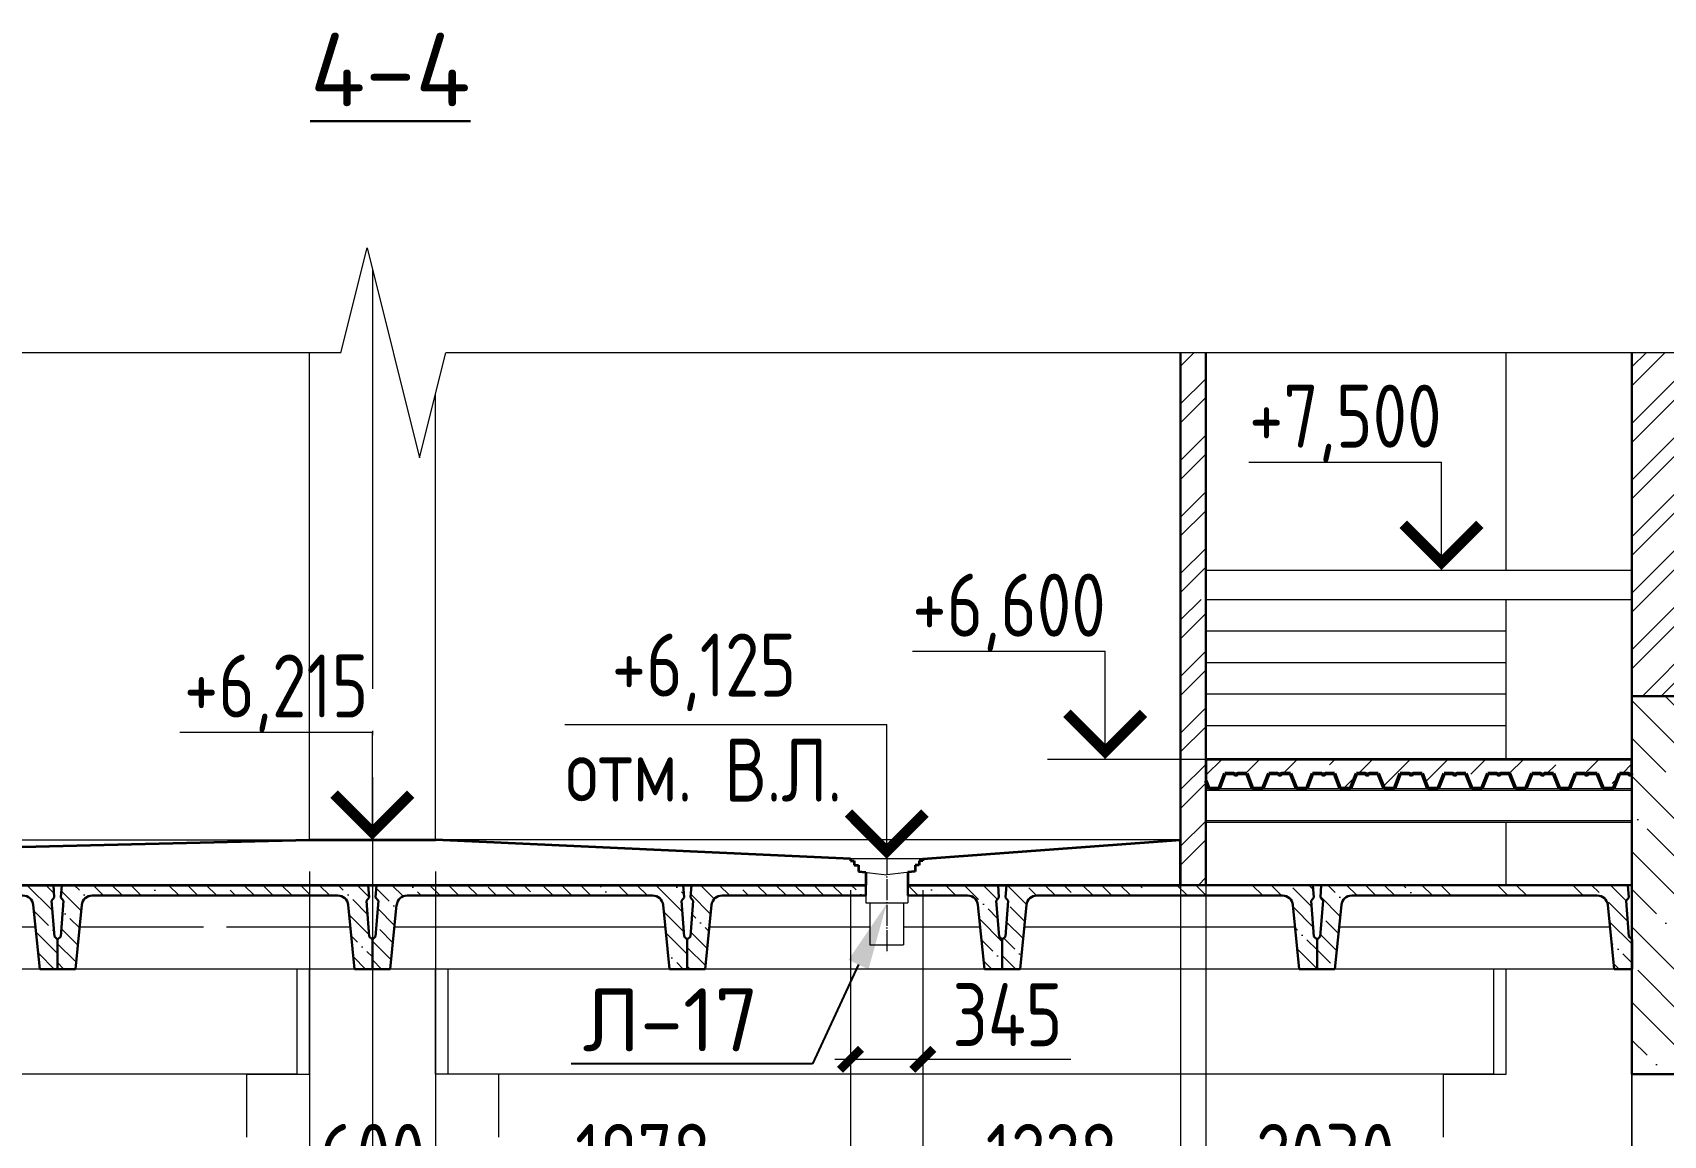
# Model space of a CAD drawing. Extents: x -965262 to 1142518, y -357520 to 71675.
# Drawn here: x 598405 to 606174, y -230302 to -225051 of the extents above; entities that cross this region are included whole.
import ezdxf
from ezdxf import colors
from ezdxf.entities.mleader import LeaderData, LeaderLine
from ezdxf.math import Vec2, Vec3

# ---------------------------------------------------------------- set-up
doc = ezdxf.new("R2010")
doc.units = 0
doc.header["$LTSCALE"] = 10
doc.linetypes.add('DOTE', pattern=[2.42, 2, -0.2, 0.02, -0.2])
doc.layers.get('0').update_dxf_attribs({"linetype": 'CONTINUOUS', "lineweight": 30})
doc.layers.get('Defpoints').update_dxf_attribs({"linetype": 'CONTINUOUS'})
doc.layers.add('DOTE', color=7, linetype='DOTE', lineweight=9)
doc.layers.add('полы', color=3, linetype='CONTINUOUS', lineweight=35)
doc.styles.add('GOST 2.304', font='isocpeur.ttf', dxfattribs={"width": 0.75, "height": 250})
doc.styles.get("Standard").update_dxf_attribs({"font": 'isocpeur.ttf', "height": 300})
doc.styles.add('ГОСТ 2м', font='isocpeur.ttf', dxfattribs={"width": 0.8, "height": 250})
doc.dimstyles.new('ГОСТ 2м', dxfattribs={"dimtxt": 250, "dimasz": 100, "dimexe": 75, "dimexo": 150, "dimgap": 62.5, "dimtad": 1, "dimdec": 0, "dimtxsty": 'ГОСТ 2м', "dimblk": 'ARCHTICK', "dimcen": 150, "dimdle": 75, "dimclrd": 256, "dimclre": 256, "dimclrt": 256, "dimadec": 0, "dimazin": 0, "dimtfac": 1, "dimtdec": 0, "dimtmove": 0, "dimatfit": 3, "dimldrblk": 'OBLIQUE', "dimfxl": 1, "dimlwd": 15, "dimlwe": 15, "dimarcsym": 0})

# ---------------------------------------------------------------- blocks, each defined once
blk = doc.blocks.new('y')
at = {"lineweight": 15}
h = blk.add_hatch(dxfattribs=at)
h.set_pattern_fill('ANSI35', color=256, scale=20, angle=90, style=0)
h.set_pattern_definition([(135, (-71939.62, 175751.51), (-89.80256, -89.80256), []), (135, (-71939.62, 175841.31), (-89.80256, -89.80256), [158.75, -31.75, 0, -31.75])])
edge = h.paths.add_edge_path()
edge.add_ellipse((16945.9, 173767.8), major_axis=(35.4, 35.4), ratio=1, start_angle=45, end_angle=129.28941)
edge.add_line((16896.2, 173772.8), (16865.7, 173467.8))
edge.add_line((16865.7, 173467.8), (16780.7, 173467.8))
edge.add_line((16780.7, 173467.8), (16780.7, 173607.8))
edge.add_line((16780.7, 173607.8), (16795.8, 173622.8))
edge.add_line((16795.8, 173622.8), (16808.9, 173792.8))
edge.add_line((16808.9, 173792.8), (16796.1, 173807.8))
edge.add_line((16796.1, 173807.8), (16800.7, 173867.8))
edge.add_line((16800.7, 173867.8), (18260.7, 173867.8))
edge.add_line((18260.7, 173867.8), (18265.3, 173807.8))
edge.add_line((18265.3, 173807.8), (18252.4, 173792.8))
edge.add_line((18252.4, 173792.8), (18265.5, 173622.8))
edge.add_line((18265.5, 173622.8), (18280.7, 173607.8))
edge.add_line((18280.7, 173607.8), (18280.7, 173467.8))
edge.add_line((18280.7, 173467.8), (18195.7, 173467.8))
edge.add_line((18195.7, 173467.8), (18165.2, 173772.8))
edge.add_ellipse((18115.4, 173767.8), major_axis=(-35.4, 35.4), ratio=1, start_angle=230.71059, end_angle=315)
edge.add_line((18115.4, 173817.8), (16945.9, 173817.8))
h.paths.add_polyline_path([(17610.7, 173817.8), (17450.7, 173817.8), (17450.7, 173867.8), (17610.7, 173867.8)], flags=17)
h.paths.add_polyline_path([(17960.7, 173817.8), (17800.7, 173817.8), (17800.7, 173867.8), (17960.7, 173867.8)], flags=17)
for p, q in [((16800.7, 173867.8), (16796.1, 173807.8)), ((18260.7, 173867.8), (16800.7, 173867.8)), ((18260.7, 173867.8), (18265.3, 173807.8)), ((16808.9, 173792.8), (16795.8, 173622.8)), ((16808.9, 173792.8), (16796.1, 173807.8)), ((18115.4, 173817.8), (16945.9, 173817.8)), ((18252.4, 173792.8), (18265.3, 173807.8)), ((18252.4, 173792.8), (18265.5, 173622.8)), ((16896.2, 173772.8), (16865.7, 173467.8)), ((18165.2, 173772.8), (18195.7, 173467.8)), ((16780.7, 173607.8), (16795.8, 173622.8)), ((18280.7, 173607.8), (18265.5, 173622.8)), ((16780.7, 173607.8), (16780.7, 173467.8)), ((18280.7, 173607.8), (18280.7, 173467.8)), ((18280.7, 173607.8), (18280.7, 173467.8)), ((16780.7, 173467.8), (16865.7, 173467.8)), ((18280.7, 173467.8), (18195.7, 173467.8))]:
    blk.add_line(p, q)
for p, q in [((18175.7, 173667.8), (16885.7, 173667.8)), ((18195.7, 173467.8), (16865.7, 173467.8))]:
    blk.add_line(p, q, dxfattribs=at)
for centre, start, end in [((16945.9, 173767.8), 90, 174.28941), ((18115.4, 173767.8), 5.71059, 90)]:
    blk.add_arc(centre, 50, start, end)
blk = doc.blocks.new('_ArchTick')
at = {"color": 0, "linetype": 'ByBlock', "lineweight": 0, "const_width": 0.4}
blk.add_lwpolyline([(-0.5, -0.5), (0.5, 0.5)], dxfattribs=at)
blk = doc.blocks.new('*D2176')
at = {"lineweight": 15, "ltscale": 50, "transparency": 16777216}
for p, q in [((602301.5, -229134.7), (602301.5, -230014.6)), ((602646.5, -229134.7), (602646.5, -230014.6)), ((602226.5, -229939.6), (602646.5, -229939.6)), ((602646.5, -229939.6), (603351.5, -229939.6))]:
    blk.add_line(p, q, dxfattribs=at)
at = {"layer": 'Defpoints', "color": 0, "lineweight": 15, "ltscale": 50, "transparency": 16777216}
for p in [(602301.5, -228984.7, 1772.4), (602646.5, -228984.7, 1772.4), (602646.5, -229939.6)]:
    blk.add_point(p, dxfattribs=at)
at = {"lineweight": 15, "ltscale": 50, "transparency": 16777216, "xscale": 100, "yscale": 100, "zscale": 100, "rotation": 180}
blk.add_blockref('_ArchTick', (602301.5, -229939.6), dxfattribs=at)
at = {"lineweight": 15, "ltscale": 50, "transparency": 16777216, "xscale": 100, "yscale": 100, "zscale": 100}
blk.add_blockref('_ArchTick', (602646.5, -229939.6), dxfattribs=at)
at = {"lineweight": 15, "ltscale": 50, "transparency": 16777216, "insert": (603049, -229727.1), "char_height": 250, "attachment_point": 5, "style": 'ГОСТ 2м'}
blk.add_mtext('{\\H1.2x;345}', dxfattribs=at)
blk = doc.blocks.new('_Oblique')
at = {"color": 0, "linetype": 'ByBlock', "lineweight": -2}
blk.add_line((-0.5, -0.5), (0.5, 0.5), dxfattribs=at)
blk = doc.blocks.new('*D2177')
at = {"lineweight": 15, "transparency": 16777216}
for p, q in [((599724, -229044.7), (599724, -230680.6)), ((596046.5, -229134.7), (596046.5, -230680.6)), ((595971.5, -230605.6), (599799, -230605.6))]:
    blk.add_line(p, q, dxfattribs=at)
at = {"layer": 'Defpoints', "color": 0, "lineweight": 15, "transparency": 16777216}
for p in [(599724, -228894.7), (596046.5, -228984.7), (599724, -230605.6)]:
    blk.add_point(p, dxfattribs=at)
at = {"lineweight": 15, "transparency": 16777216, "xscale": 100, "yscale": 100, "zscale": 100, "rotation": 180}
blk.add_blockref('_ArchTick', (596046.5, -230605.6), dxfattribs=at)
at = {"lineweight": 15, "transparency": 16777216, "xscale": 100, "yscale": 100, "zscale": 100}
blk.add_blockref('_ArchTick', (599724, -230605.6), dxfattribs=at)
at = {"lineweight": 15, "transparency": 16777216, "insert": (597885.3, -230393.1), "char_height": 250, "attachment_point": 5, "style": 'ГОСТ 2м'}
blk.add_mtext('{\\H1.2x;3678}', dxfattribs=at)
blk = doc.blocks.new('*D2178')
at = {"lineweight": 15, "transparency": 16777216}
for p, q in [((599724, -229044.7), (599724, -230684.7)), ((600324, -229044.7), (600324, -230684.7)), ((599649, -230609.7), (600399, -230609.7))]:
    blk.add_line(p, q, dxfattribs=at)
at = {"layer": 'Defpoints', "color": 0, "lineweight": 15, "transparency": 16777216}
for p in [(599724, -228894.7), (600324, -228894.7), (600324, -230609.7)]:
    blk.add_point(p, dxfattribs=at)
at = {"lineweight": 15, "transparency": 16777216, "xscale": 100, "yscale": 100, "zscale": 100, "rotation": 180}
blk.add_blockref('_ArchTick', (599724, -230609.7), dxfattribs=at)
at = {"lineweight": 15, "transparency": 16777216, "xscale": 100, "yscale": 100, "zscale": 100}
blk.add_blockref('_ArchTick', (600324, -230609.7), dxfattribs=at)
at = {"lineweight": 15, "transparency": 16777216, "insert": (600024, -230397.2), "char_height": 250, "attachment_point": 5, "style": 'ГОСТ 2м'}
blk.add_mtext('{\\H1.2x;600}', dxfattribs=at)
blk = doc.blocks.new('*D2179')
at = {"lineweight": 15, "transparency": 16777216}
for p, q in [((600324, -229044.7), (600324, -230684.7)), ((602301.5, -229134.7), (602301.5, -230684.7)), ((600249, -230609.7), (602376.5, -230609.7))]:
    blk.add_line(p, q, dxfattribs=at)
at = {"layer": 'Defpoints', "color": 0, "lineweight": 15, "transparency": 16777216}
for p in [(600324, -228894.7), (602301.5, -228984.7), (602301.5, -230609.7)]:
    blk.add_point(p, dxfattribs=at)
at = {"lineweight": 15, "transparency": 16777216, "xscale": 100, "yscale": 100, "zscale": 100, "rotation": 180}
blk.add_blockref('_ArchTick', (600324, -230609.7), dxfattribs=at)
at = {"lineweight": 15, "transparency": 16777216, "xscale": 100, "yscale": 100, "zscale": 100}
blk.add_blockref('_ArchTick', (602301.5, -230609.7), dxfattribs=at)
at = {"lineweight": 15, "transparency": 16777216, "insert": (601312.8, -230397.2), "char_height": 250, "attachment_point": 5, "style": 'ГОСТ 2м'}
blk.add_mtext('{\\H1.2x;1978}', dxfattribs=at)
blk = doc.blocks.new('*D2180')
at = {"lineweight": 15, "transparency": 16777216}
for p, q in [((603874, -229044.7), (603874, -230684.7)), ((602646.5, -229134.7), (602646.5, -230684.7)), ((602571.5, -230609.7), (603949, -230609.7))]:
    blk.add_line(p, q, dxfattribs=at)
at = {"layer": 'Defpoints', "color": 0, "lineweight": 15, "transparency": 16777216}
for p in [(603874, -228894.7), (602646.5, -228984.7), (603874, -230609.7)]:
    blk.add_point(p, dxfattribs=at)
at = {"lineweight": 15, "transparency": 16777216, "xscale": 100, "yscale": 100, "zscale": 100, "rotation": 180}
blk.add_blockref('_ArchTick', (602646.5, -230609.7), dxfattribs=at)
at = {"lineweight": 15, "transparency": 16777216, "xscale": 100, "yscale": 100, "zscale": 100}
blk.add_blockref('_ArchTick', (603874, -230609.7), dxfattribs=at)
at = {"lineweight": 15, "transparency": 16777216, "insert": (603260.3, -230397.2), "char_height": 250, "attachment_point": 5, "style": 'ГОСТ 2м'}
blk.add_mtext('{\\H1.2x;1228}', dxfattribs=at)
blk = doc.blocks.new('*D2181')
at = {"lineweight": 15, "transparency": 16777216}
for p, q in [((603994, -228764.1), (603994, -230684.7)), ((606024, -228764.1), (606024, -230684.7)), ((603919, -230609.7), (606099, -230609.7))]:
    blk.add_line(p, q, dxfattribs=at)
at = {"layer": 'Defpoints', "color": 0, "lineweight": 15, "transparency": 16777216}
for p in [(603994, -228614.1), (606024, -228614.1), (606024, -230609.7)]:
    blk.add_point(p, dxfattribs=at)
at = {"lineweight": 15, "transparency": 16777216, "xscale": 100, "yscale": 100, "zscale": 100, "rotation": 180}
blk.add_blockref('_ArchTick', (603994, -230609.7), dxfattribs=at)
at = {"lineweight": 15, "transparency": 16777216, "xscale": 100, "yscale": 100, "zscale": 100}
blk.add_blockref('_ArchTick', (606024, -230609.7), dxfattribs=at)
at = {"lineweight": 15, "transparency": 16777216, "insert": (604564.2, -230397.2), "char_height": 250, "attachment_point": 5, "style": 'ГОСТ 2м'}
blk.add_mtext('{\\H1.2x;2030}', dxfattribs=at)

msp = doc.modelspace()

# ---------------------------------------------------------------- hatches: boundary and pattern name
at = {"lineweight": 15}
h = msp.add_hatch(dxfattribs=at)
h.set_pattern_fill('ANSI32', color=256, scale=20)
h.set_pattern_definition([(45, (603941.85, -226750.87), (-134.704, 134.704), []), (45, (604031.65, -226750.87), (-134.704, 134.704), [])])
h.paths.add_polyline_path([(603994, -226575.7), (603874, -226575.7), (603874, -226875.7), (603994, -226875.7)])
h.paths.add_polyline_path([(603994, -226875.7), (603874, -226875.7)])
h.paths.add_polyline_path([(603994, -226875.7), (603874, -226875.7), (603874, -227749.7), (603994, -227749.7)])
h = msp.add_hatch(dxfattribs=at)
h.set_pattern_fill('ANSI32', color=256, scale=20)
h.set_pattern_definition([(45, (606226.82, -226709.46), (-134.704, 134.704), []), (45, (606316.62, -226709.46), (-134.704, 134.704), [])])
h.paths.add_polyline_path([(606324, -226575.7), (606024, -226575.7), (606024, -226875.7), (606324, -226875.7)])
h.paths.add_polyline_path([(606324, -226875.7), (606024, -226875.7), (606024, -228209.7), (606324, -228209.7)])
h = msp.add_hatch(dxfattribs=at)
h.set_pattern_fill('ANSI32', color=256, scale=20)
h.set_pattern_definition([(45, (604063.63, -227927.15), (-134.704, 134.704), []), (45, (604153.44, -227927.15), (-134.704, 134.704), [])])
h.paths.add_polyline_path([(603994, -227749.7), (603994, -229109.7)])
h.paths.add_polyline_path([(603994, -227749.7), (603994, -227749.7), (603874, -227749.7), (603874, -227919.7), (603994, -227919.7)])
h.paths.add_polyline_path([(603994, -227919.7), (603874, -227919.7), (603874, -229109.7), (603994, -229109.7)])
h = msp.add_hatch(dxfattribs=at)
h.set_pattern_fill('ANSI35', color=256, scale=40, angle=90)
h.set_pattern_definition([(135, (493303.75, -227225.95), (-179.6051, -179.6051), []), (135, (493303.75, -227046.35), (-179.6051, -179.6051), [317.5, -63.5, 0, -63.5])])
h.paths.add_polyline_path([(606324, -228209.7), (606024, -228209.7), (606024, -230009.7), (606324, -230009.7)])
h = msp.add_hatch(dxfattribs=at)
h.set_pattern_fill('ANSI35', color=256, scale=20, angle=90, style=0)
h.set_pattern_definition([(135, (490303.75, -227225.95), (-89.80256, -89.80256), []), (135, (490303.75, -227136.15), (-89.80256, -89.80256), [158.75, -31.75, 0, -31.75])])
edge = h.paths.add_edge_path()
edge.add_ellipse((598689.3, -229209.7), major_axis=(35.4, 35.4), ratio=1, start_angle=45, end_angle=129.28941)
edge.add_line((598639.5, -229204.7), (598609, -229509.7))
edge.add_line((598609, -229509.7), (598524, -229509.7))
edge.add_line((598524, -229509.7), (598524, -229369.7))
edge.add_line((598524, -229369.7), (598539.2, -229354.7))
edge.add_line((598539.2, -229354.7), (598552.3, -229184.7))
edge.add_line((598552.3, -229184.7), (598539.4, -229169.7))
edge.add_line((598539.4, -229169.7), (598544, -229109.7))
edge.add_line((598544, -229109.7), (600004, -229109.7))
edge.add_line((600004, -229109.7), (600008.7, -229169.7))
edge.add_line((600008.7, -229169.7), (599995.8, -229184.7))
edge.add_line((599995.8, -229184.7), (600008.9, -229354.7))
edge.add_line((600008.9, -229354.7), (600024, -229369.7))
edge.add_line((600024, -229369.7), (600024, -229509.7))
edge.add_line((600024, -229509.7), (599939, -229509.7))
edge.add_line((599939, -229509.7), (599908.5, -229204.7))
edge.add_ellipse((599858.8, -229209.7), major_axis=(-35.4, 35.4), ratio=1, start_angle=230.71059, end_angle=315)
edge.add_line((599858.8, -229159.7), (598689.3, -229159.7))
h.paths.add_polyline_path([(599194, -229159.7), (599194, -229109.7)], flags=17)
at = {"lineweight": 0}
h = msp.add_hatch(dxfattribs=at)
h.set_pattern_fill('ANSI35', color=256, scale=20, angle=90, style=0)
h.set_pattern_definition([(135, (583243.37, -402977.46), (-89.80256, -89.80256), []), (135, (583243.37, -402887.66), (-89.80256, -89.80256), [158.75, -31.75, 0, -31.75])])
edge = h.paths.add_edge_path()
edge.add_ellipse((600189.3, -229209.7), major_axis=(35.4, 35.4), ratio=1, start_angle=45, end_angle=129.28941)
edge.add_line((600139.5, -229204.7), (600109, -229509.7))
edge.add_line((600109, -229509.7), (600024, -229509.7))
edge.add_line((600024, -229509.7), (600024, -229369.7))
edge.add_line((600024, -229369.7), (600039.2, -229354.7))
edge.add_line((600039.2, -229354.7), (600052.3, -229184.7))
edge.add_line((600052.3, -229184.7), (600039.4, -229169.7))
edge.add_line((600039.4, -229169.7), (600044, -229109.7))
edge.add_line((600044, -229109.7), (601504, -229109.7))
edge.add_line((601504, -229109.7), (601508.7, -229169.7))
edge.add_line((601508.7, -229169.7), (601495.8, -229184.7))
edge.add_line((601495.8, -229184.7), (601508.9, -229354.7))
edge.add_line((601508.9, -229354.7), (601524, -229369.7))
edge.add_line((601524, -229369.7), (601524, -229509.7))
edge.add_line((601524, -229509.7), (601439, -229509.7))
edge.add_line((601439, -229509.7), (601408.5, -229204.7))
edge.add_ellipse((601358.8, -229209.7), major_axis=(-35.4, 35.4), ratio=1, start_angle=230.71059, end_angle=315)
edge.add_line((601358.8, -229159.7), (600189.3, -229159.7))
at = {"lineweight": 15}
h = msp.add_hatch(dxfattribs=at)
h.set_pattern_fill('ANSI35', color=256, scale=20, angle=90, style=0)
h.set_pattern_definition([(135, (602417.75, -229133.21), (-89.803, -89.803), []), (135, (602417.75, -229043.41), (-89.803, -89.803), [158.75, -31.75, 0, -31.75])])
h.paths.add_polyline_path([(602474, -229109.7), (602374, -229109.7), (602374, -229159.7), (602474, -229159.7)], flags=16)
h.paths.add_polyline_path([(602574, -229109.7), (602474, -229109.7), (602474, -229159.7), (602574, -229159.7)], flags=16)
edge = h.paths.add_edge_path()
edge.add_ellipse((601689.3, -229209.7), major_axis=(35.4, 35.4), ratio=1, start_angle=45, end_angle=129.28941)
edge.add_line((601639.5, -229204.7), (601609, -229509.7))
edge.add_line((601609, -229509.7), (601524, -229509.7))
edge.add_line((601524, -229509.7), (601524, -229369.7))
edge.add_line((601524, -229369.7), (601539.2, -229354.7))
edge.add_line((601539.2, -229354.7), (601552.3, -229184.7))
edge.add_line((601552.3, -229184.7), (601539.4, -229169.7))
edge.add_line((601539.4, -229169.7), (601544, -229109.7))
edge.add_line((601544, -229109.7), (603004, -229109.7))
edge.add_line((603004, -229109.7), (603008.7, -229169.7))
edge.add_line((603008.7, -229169.7), (602995.8, -229184.7))
edge.add_line((602995.8, -229184.7), (603008.9, -229354.7))
edge.add_line((603008.9, -229354.7), (603024, -229369.7))
edge.add_line((603024, -229369.7), (603024, -229509.7))
edge.add_line((603024, -229509.7), (602939, -229509.7))
edge.add_line((602939, -229509.7), (602908.5, -229204.7))
edge.add_ellipse((602858.8, -229209.7), major_axis=(-35.4, 35.4), ratio=1, start_angle=230.71059, end_angle=315)
edge.add_line((602858.8, -229159.7), (601689.3, -229159.7))
h.paths.add_polyline_path([(602194, -229159.7), (602194, -229109.7)], flags=17)
at = {"layer": 'полы', "lineweight": 15}
h = msp.add_hatch(dxfattribs=at)
h.set_pattern_fill('ANSI35', color=256, scale=40)
h.set_pattern_definition([(45, (520527.67, -222609.96), (-179.6051, 179.6051), []), (45, (520707.28, -222609.96), (-179.6051, 179.6051), [317.5, -63.5, 0, -63.5])])
h.paths.add_polyline_path([(606024, -228509.7), (603994, -228509.7), (603994, -228614.1), (604008.1, -228649.7), (604057.1, -228649.7), (604085.2, -228578.4), (604129.8, -228578.4), (604131.4, -228583.2, 0.538865), (604142.5, -228583.2, -0.436348), (604147, -228578.4), (604188.7, -228578.4), (604216.8, -228649.7), (604265.8, -228649.7), (604293.9, -228578.4), (604338.5, -228578.4), (604340.1, -228583.2, 0.538865), (604351.3, -228583.2, -0.436348), (604355.7, -228578.4), (604397.5, -228578.4), (604425.6, -228649.7), (604474.6, -228649.7), (604502.7, -228578.4), (604547.3, -228578.4), (604548.9, -228583.2, 0.538865), (604560, -228583.2, -0.436348), (604564.5, -228578.4), (604606.2, -228578.4), (604634.3, -228649.7), (604683.3, -228649.7), (604711.4, -228578.4), (604756, -228578.4), (604757.6, -228583.2, 0.538865), (604768.8, -228583.2, -0.436348), (604773.2, -228578.4), (604814.9, -228578.4), (604843.1, -228649.7), (604892, -228649.7), (604920.2, -228578.4), (604964.7, -228578.4), (604966.3, -228583.2, 0.538865), (604977.5, -228583.2, -0.436348), (604981.9, -228578.4), (605023.7, -228578.4), (605051.8, -228649.7), (605100.8, -228649.7), (605128.9, -228578.4), (605173.5, -228578.4), (605175.1, -228583.2, 0.538865), (605186.2, -228583.2, -0.436348), (605190.7, -228578.4), (605232.4, -228578.4), (605260.5, -228649.7), (605309.5, -228649.7), (605337.6, -228578.4), (605382.2, -228578.4), (605383.8, -228583.2, 0.538865), (605395, -228583.2, -0.436348), (605399.4, -228578.4), (605441.2, -228578.4), (605469.3, -228649.7), (605518.3, -228649.7), (605546.4, -228578.4), (605591, -228578.4), (605592.6, -228583.2, 0.538865), (605603.7, -228583.2, -0.436348), (605608.2, -228578.4), (605649.9, -228578.4), (605678, -228649.7), (605727, -228649.7), (605755.1, -228578.4), (605799.7, -228578.4), (605801.3, -228583.2, 0.538865), (605812.5, -228583.2, -0.436348), (605816.9, -228578.4), (605858.7, -228578.4), (605886.8, -228649.7), (605935.7, -228649.7), (605963.9, -228578.4), (606008.4, -228578.4), (606010, -228583.2, 0.538865), (606021.2, -228583.2, -0.330964), (606024, -228578.7)])

# ---------------------------------------------------------------- linework, layer by layer
at = {"color": 5, "lineweight": 15, "ltscale": 10, "extrusion": (-1.83697e-16, -1, 0)}
for p, q in [((599874, -226575.7, 9801.8), (581214, -226575.7, 9801.8)), ((619034, -226575.7, 9801.8), (600374, -226575.7, 9801.8))]:
    msp.add_line(p, q, dxfattribs=at)
at = {"lineweight": 15}
for p, q in [((599724, -228894.7, 9801.8), (599724, -226575.7, 9801.8)), ((605424, -227609.7, 9801.8), (605424, -226575.7, 9801.8)), ((600324, -228894.7, 9801.8), (600324, -226775.7, 9801.8)), ((605117.1, -227609.7, 9801.8), (605117.1, -227096.6, 9801.8)), ((603994, -227609.7, 9801.8), (606024, -227609.7, 9801.8)), ((603994, -227749.7, 9801.8), (603994, -227609.7, 9801.8)), ((606024, -227749.7, 9801.8), (606024, -227609.7, 9801.8)), ((603994, -227749.7, 9801.8), (606024, -227749.7, 9801.8)), ((605424, -228509.7, 9801.8), (605424, -227749.7, 9801.8)), ((603994, -227899.7, 9801.8), (605424, -227899.7, 9801.8)), ((603514.9, -228509.7, 9801.8), (603514.9, -227996.6, 9801.8)), ((603994, -228049.7, 9801.8), (605424, -228049.7, 9801.8)), ((603994, -228199.7, 9801.8), (605424, -228199.7, 9801.8)), ((600024, -228894.7, 9801.8), (600024, -228381.6, 9801.8)), ((602474, -228984.7, 9801.8), (602474, -228345.1, 9801.8)), ((603994, -228349.7, 9801.8), (605424, -228349.7, 9801.8)), ((603994, -228649.7, 9801.8), (606024, -228649.7, 9801.8)), ((603994, -228657.7, 9801.8), (606024, -228657.7, 9801.8)), ((603994, -228801.7, 9801.8), (606024, -228801.7, 9801.8)), ((603994, -228809.7, 9801.8), (606024, -228809.7, 9801.8)), ((605424, -229109.7, 9801.8), (605424, -228809.7, 9801.8)), ((602374, -229048.8, 9801.8), (602374, -229195.3, 9801.8)), ((602574, -229048.8, 9801.8), (602574, -229195.3, 9801.8)), ((602374, -229195.3, 9801.8), (602574, -229195.3, 9801.8)), ((602394, -229195.3, 9801.8), (602394, -229395.3, 9801.8)), ((602554, -229195.3, 9801.8), (602554, -229395.3, 9801.8)), ((599219, -229309.7, 9801.8), (598629, -229309.7, 9801.8)), ((599919, -229309.7, 9801.8), (599329, -229309.7, 9801.8)), ((602394, -229309.7, 9801.8), (601629, -229309.7, 9801.8)), ((602919, -229309.7, 9801.8), (602554, -229309.7, 9801.8)), ((602394, -229395.3, 9801.8), (602554, -229395.3, 9801.8)), ((599664, -229509.7, 9801.8), (594384, -229509.7, 9801.8)), ((599939, -229509.7, 9801.8), (598609, -229509.7, 9801.8)), ((599664, -229509.7, 9801.8), (599664, -229709.7, 9801.8)), ((599724, -230009.7, 9801.8), (599724, -229509.7, 9801.8)), ((600324, -230009.7, 9801.8), (600324, -229509.7, 9801.8)), ((605364, -229509.7, 9801.8), (600384, -229509.7, 9801.8)), ((600384, -229509.7, 9801.8), (600384, -229709.7, 9801.8)), ((602939, -229509.7, 9801.8), (601609, -229509.7, 9801.8)), ((605364, -229509.7, 9801.8), (605364, -229709.7, 9801.8)), ((605424, -230009.7, 9801.8), (605424, -229509.7, 9801.8)), ((606024, -230875.7, 9801.8), (606024, -229509.7, 9801.8)), ((599664, -229709.7, 9801.8), (599664, -230009.7, 9801.8)), ((600384, -229709.7, 9801.8), (600384, -230009.7, 9801.8)), ((605364, -229709.7, 9801.8), (605364, -230009.7, 9801.8)), ((599664, -230009.7, 9801.8), (594384, -230009.7, 9801.8)), ((599424, -230009.7, 9801.8), (599424, -230309.7, 9801.8)), ((599424, -230009.7, 9801.8), (599424, -230294.1, 9801.8)), ((599424, -230009.7, 9801.8), (599724, -230009.7, 9801.8)), ((600624, -230009.7, 9801.8), (600324, -230009.7, 9801.8)), ((605364, -230009.7, 9801.8), (600384, -230009.7, 9801.8)), ((600624, -230009.7, 9801.8), (600624, -230309.7, 9801.8)), ((600624, -230009.7, 9801.8), (600624, -230294.1, 9801.8)), ((605124, -230009.7, 9801.8), (605124, -230309.7, 9801.8)), ((605124, -230009.7, 9801.8), (605124, -230294.1, 9801.8)), ((605124, -230009.7, 9801.8), (605424, -230009.7, 9801.8))]:
    msp.add_line(p, q, dxfattribs=at)
for p, q in [((603874, -229109.7, 9801.8), (603874, -226575.7, 9801.8)), ((603994, -227749.7, 9801.8), (603994, -226575.7, 9801.8)), ((606024, -228209.7, 9801.8), (606024, -226575.7, 9801.8)), ((603994, -229109.7, 9801.8), (603994, -227749.7, 9801.8)), ((606024, -230009.7, 9801.8), (606024, -228209.7, 9801.8)), ((595974, -229109.7, 9801.8), (602374, -229109.7, 9801.8)), ((598544, -229109.7, 9801.8), (598539.4, -229169.7, 9801.8)), ((599194, -229109.7, 9801.8), (598544, -229109.7, 9801.8)), ((599858.8, -229159.7, 9801.8), (598689.3, -229159.7, 9801.8)), ((600004, -229109.7, 9801.8), (599354, -229109.7, 9801.8)), ((600004, -229109.7, 9801.8), (600008.7, -229169.7, 9801.8)), ((600044, -229109.7, 9801.8), (600039.4, -229169.7, 9801.8)), ((601504, -229109.7, 9801.8), (600044, -229109.7, 9801.8)), ((601358.8, -229159.7, 9801.8), (600189.3, -229159.7, 9801.8)), ((601504, -229109.7, 9801.8), (601508.7, -229169.7, 9801.8)), ((601544, -229109.7, 9801.8), (601539.4, -229169.7, 9801.8)), ((602194, -229109.7, 9801.8), (601544, -229109.7, 9801.8)), ((602374, -229159.7, 9801.8), (601689.3, -229159.7, 9801.8)), ((602374, -229159.7, 9801.8), (602289.3, -229159.7, 9801.8)), ((602374, -229109.7, 9801.8), (602354, -229109.7, 9801.8)), ((602374, -229109.7, 9801.8), (602374, -229159.7, 9801.8)), ((603004, -229109.7, 9801.8), (602574, -229109.7, 9801.8)), ((602574, -229109.7, 9801.8), (602574, -229159.7, 9801.8)), ((602574, -229109.7, 9801.8), (606024, -229109.7, 9801.8)), ((602858.8, -229159.7, 9801.8), (602574, -229159.7, 9801.8)), ((603004, -229109.7, 9801.8), (603008.7, -229169.7, 9801.8)), ((604124, -229109.7, 9801.8), (603874, -229109.7, 9801.8)), ((598552.3, -229184.7, 9801.8), (598539.2, -229354.7, 9801.8)), ((598552.3, -229184.7, 9801.8), (598539.4, -229169.7, 9801.8)), ((598639.5, -229204.7, 9801.8), (598609, -229509.7, 9801.8)), ((599908.5, -229204.7, 9801.8), (599939, -229509.7, 9801.8)), ((599995.8, -229184.7, 9801.8), (600008.7, -229169.7, 9801.8)), ((599995.8, -229184.7, 9801.8), (600008.9, -229354.7, 9801.8)), ((600052.3, -229184.7, 9801.8), (600039.2, -229354.7, 9801.8)), ((600052.3, -229184.7, 9801.8), (600039.4, -229169.7, 9801.8)), ((600139.5, -229204.7, 9801.8), (600109, -229509.7, 9801.8)), ((601408.5, -229204.7, 9801.8), (601439, -229509.7, 9801.8)), ((601495.8, -229184.7, 9801.8), (601508.7, -229169.7, 9801.8)), ((601495.8, -229184.7, 9801.8), (601508.9, -229354.7, 9801.8)), ((601552.3, -229184.7, 9801.8), (601539.2, -229354.7, 9801.8)), ((601552.3, -229184.7, 9801.8), (601539.4, -229169.7, 9801.8)), ((601639.5, -229204.7, 9801.8), (601609, -229509.7, 9801.8)), ((602908.5, -229204.7, 9801.8), (602939, -229509.7, 9801.8)), ((602995.8, -229184.7, 9801.8), (603008.7, -229169.7, 9801.8)), ((602995.8, -229184.7, 9801.8), (603008.9, -229354.7, 9801.8)), ((598524, -229369.7, 9801.8), (598539.2, -229354.7, 9801.8)), ((598524, -229369.7, 9801.8), (598524, -229509.7, 9801.8)), ((600024, -229369.7, 9801.8), (600008.9, -229354.7, 9801.8)), ((600024, -229369.7, 9801.8), (600039.2, -229354.7, 9801.8)), ((600024, -229369.7, 9801.8), (600024, -229509.7, 9801.8)), ((600024, -229369.7, 9801.8), (600024, -229509.7, 9801.8)), ((600024, -229369.7, 9801.8), (600024, -229509.7, 9801.8)), ((601524, -229369.7, 9801.8), (601508.9, -229354.7, 9801.8)), ((601524, -229369.7, 9801.8), (601539.2, -229354.7, 9801.8)), ((601524, -229369.7, 9801.8), (601524, -229509.7, 9801.8)), ((601524, -229369.7, 9801.8), (601524, -229509.7, 9801.8)), ((601524, -229369.7, 9801.8), (601524, -229509.7, 9801.8)), ((603024, -229369.7, 9801.8), (603008.9, -229354.7, 9801.8)), ((603024, -229369.7, 9801.8), (603024, -229509.7, 9801.8)), ((603024, -229369.7, 9801.8), (603024, -229509.7, 9801.8)), ((598524, -229509.7, 9801.8), (598609, -229509.7, 9801.8)), ((600024, -229509.7, 9801.8), (599939, -229509.7, 9801.8)), ((600024, -229509.7, 9801.8), (600109, -229509.7, 9801.8)), ((601524, -229509.7, 9801.8), (601439, -229509.7, 9801.8)), ((601524, -229509.7, 9801.8), (601609, -229509.7, 9801.8)), ((603024, -229509.7, 9801.8), (602939, -229509.7, 9801.8)), ((606024, -230009.7, 9801.8), (606324, -230009.7, 9801.8))]:
    msp.add_line(p, q)
at = {"ltscale": 100}
msp.add_line((606024, -226875.7, 9801.8), (606024, -230009.7, 9801.8), dxfattribs=at)
at = {"lineweight": 15, "ltscale": 0.3}
for p, q in [((604199, -227096.6, 9801.8), (605117.1, -227096.6, 9801.8)), ((602596.8, -227996.6, 9801.8), (603514.9, -227996.6, 9801.8)), ((599105.9, -228381.6, 9801.8), (600024, -228381.6, 9801.8)), ((600940.5, -228345.1, 9801.8), (602474, -228345.1, 9801.8)), ((603239, -228509.7, 9801.8), (603994, -228509.7, 9801.8))]:
    msp.add_line(p, q, dxfattribs=at)
at = {"extrusion": (1.83697e-16, 0, -1)}
msp.add_line((606024, -228209.7, 9801.8), (606324, -228209.7, 9801.8), dxfattribs=at)
at = {"lineweight": 15, "ltscale": 50}
for p, q in [((602301.5, -228984.7, 9801.8), (602301.5, -228994.7, 9801.8)), ((602319, -228994.7, 9801.8), (602319, -229014.7, 9801.8)), ((602629, -228994.7, 9801.8), (602629, -229014.7, 9801.8)), ((602646.5, -228984.7, 9801.8), (602646.5, -228994.7, 9801.8)), ((602339, -229014.7, 9801.8), (602339, -229044.7, 9801.8)), ((602609, -229014.7, 9801.8), (602609, -229044.7, 9801.8))]:
    msp.add_line(p, q, dxfattribs=at)
at = {"lineweight": 15, "ltscale": 10}
for p, q in [((602319, -228994.7, 9801.8), (602301.5, -228994.7, 9801.8)), ((602646.5, -228994.7, 9801.8), (602629, -228994.7, 9801.8)), ((602319, -229014.7, 9801.8), (602339, -229014.7, 9801.8)), ((602629, -229014.7, 9801.8), (602609, -229014.7, 9801.8))]:
    msp.add_line(p, q, dxfattribs=at)
at = {"lineweight": 15, "ltscale": 2.5}
for p in [(602339, -229044.7, 9801.8), (602609, -229044.7, 9801.8)]:
    msp.add_line(p, (602474, -229060.6, 9801.8), dxfattribs=at)
at = {"lineweight": 0}
for p, q in [((601419, -229309.7, 9801.8), (600129, -229309.7, 9801.8)), ((601439, -229509.7, 9801.8), (600109, -229509.7, 9801.8))]:
    msp.add_line(p, q, dxfattribs=at)
at = {"color": 5, "lineweight": 15, "ltscale": 10, "elevation": 9801.8}
for points in [[(599874, -226575.7), (599999, -226075.7)], [(599999, -226075.7), (600249, -227075.7)], [(600249, -227075.7), (600374, -226575.7)]]:
    msp.add_lwpolyline(points, dxfattribs=at)
at = {"lineweight": 15, "const_width": 50, "elevation": 9801.8}
for points in [[(605299.4, -227392), (605117.1, -227574.3), (604934.8, -227392)], [(603697.2, -228292), (603514.9, -228474.3), (603332.6, -228292)], [(599841.7, -228677), (600024, -228859.3), (600206.4, -228677)], [(602291.7, -228767), (602474, -228949.3), (602656.4, -228767)]]:
    msp.add_lwpolyline(points, dxfattribs=at)
at = {"lineweight": 15, "ltscale": 100, "extrusion": (0, 1, 0), "elevation": -228984.7}
msp.add_lwpolyline([(-602646.5, 9801.8), (-602301.5, 9801.8)], dxfattribs=at)
for centre, start, end in [((598689.3, -229209.7, 9801.8), 90, 174.28941), ((599858.8, -229209.7, 9801.8), 5.71059, 90), ((600189.3, -229209.7, 9801.8), 90, 174.28941), ((601358.8, -229209.7, 9801.8), 5.71059, 90), ((601689.3, -229209.7, 9801.8), 90, 174.28941), ((602858.8, -229209.7, 9801.8), 5.71059, 90)]:
    msp.add_arc(centre, 50, start, end)
at = {"layer": 'DOTE', "ltscale": 100}
for p, q in [((600024, -226175.7, 9801.8), (600024, -232289, 9801.8)), ((606024, -226875.7, 9801.8), (606024, -232289, 9801.8))]:
    msp.add_line(p, q, dxfattribs=at)
at = {"layer": 'DOTE', "ltscale": 5}
msp.add_line((602474, -228961.4, 9801.8), (602474, -229435, 9801.8), dxfattribs=at)
at = {"layer": 'полы'}
for p, q in [((603994, -228509.7, 9801.8), (606024, -228509.7, 9801.8)), ((603994, -228509.7, 9801.8), (603994, -228614.1, 9801.8)), ((606024, -228578.7, 9801.8), (606024, -228509.7, 9801.8)), ((596046.5, -228984.7, 9801.8), (599724, -228894.7, 9801.8)), ((599724, -228894.7, 9801.8), (600324, -228894.7, 9801.8)), ((602301.5, -228984.7, 9801.8), (600324, -228894.7, 9801.8)), ((602646.5, -228984.7, 9801.8), (603874, -228894.7, 9801.8)), ((603874, -229109.7, 9801.8), (603874, -228894.7, 9801.8)), ((595974, -229109.7, 9801.8), (602374, -229109.7, 9801.8)), ((602574, -229109.7, 9801.8), (603874, -229109.7, 9801.8))]:
    msp.add_line(p, q, dxfattribs=at)
at = {"layer": 'полы', "lineweight": 15}
for p, q in [((603994, -228649.7, 9801.8), (603994, -228509.7, 9801.8)), ((606024, -228649.7, 9801.8), (606024, -228509.7, 9801.8)), ((593844, -228894.7, 9801.8), (599724, -228894.7, 9801.8)), ((603874, -228894.7, 9801.8), (600324, -228894.7, 9801.8))]:
    msp.add_line(p, q, dxfattribs=at)
at = {"layer": 'полы', "lineweight": 50}
for p, q in [((604008.1, -228649.7, 9801.8), (603994, -228614.1, 9801.8)), ((604057.1, -228649.7, 9801.8), (604085.2, -228578.4, 9801.8)), ((604126.9, -228578.4, 9801.8), (604085.2, -228578.4, 9801.8)), ((604131.4, -228583.2, 9801.8), (604130.3, -228579.9, 9801.8)), ((604142.5, -228583.2, 9801.8), (604143.6, -228579.9, 9801.8)), ((604188.7, -228578.4, 9801.8), (604147, -228578.4, 9801.8)), ((604216.8, -228649.7, 9801.8), (604188.7, -228578.4, 9801.8)), ((604265.8, -228649.7, 9801.8), (604293.9, -228578.4, 9801.8)), ((604335.7, -228578.4, 9801.8), (604293.9, -228578.4, 9801.8)), ((604340.1, -228583.2, 9801.8), (604339, -228579.9, 9801.8)), ((604351.3, -228583.2, 9801.8), (604352.4, -228579.9, 9801.8)), ((604397.5, -228578.4, 9801.8), (604355.7, -228578.4, 9801.8)), ((604425.6, -228649.7, 9801.8), (604397.5, -228578.4, 9801.8)), ((604474.6, -228649.7, 9801.8), (604502.7, -228578.4, 9801.8)), ((604544.4, -228578.4, 9801.8), (604502.7, -228578.4, 9801.8)), ((604548.9, -228583.2, 9801.8), (604547.8, -228579.9, 9801.8)), ((604560, -228583.2, 9801.8), (604561.1, -228579.9, 9801.8)), ((604606.2, -228578.4, 9801.8), (604564.5, -228578.4, 9801.8)), ((604634.3, -228649.7, 9801.8), (604606.2, -228578.4, 9801.8)), ((604683.3, -228649.7, 9801.8), (604711.4, -228578.4, 9801.8)), ((604753.2, -228578.4, 9801.8), (604711.4, -228578.4, 9801.8)), ((604757.6, -228583.2, 9801.8), (604756.5, -228579.9, 9801.8)), ((604768.8, -228583.2, 9801.8), (604769.8, -228579.9, 9801.8)), ((604814.9, -228578.4, 9801.8), (604773.2, -228578.4, 9801.8)), ((604843.1, -228649.7, 9801.8), (604814.9, -228578.4, 9801.8)), ((604892, -228649.7, 9801.8), (604920.2, -228578.4, 9801.8)), ((604961.9, -228578.4, 9801.8), (604920.2, -228578.4, 9801.8)), ((604966.3, -228583.2, 9801.8), (604965.3, -228579.9, 9801.8)), ((604977.5, -228583.2, 9801.8), (604978.6, -228579.9, 9801.8)), ((605023.7, -228578.4, 9801.8), (604981.9, -228578.4, 9801.8)), ((605051.8, -228649.7, 9801.8), (605023.7, -228578.4, 9801.8)), ((605100.8, -228649.7, 9801.8), (605128.9, -228578.4, 9801.8)), ((605170.6, -228578.4, 9801.8), (605128.9, -228578.4, 9801.8)), ((605175.1, -228583.2, 9801.8), (605174, -228579.9, 9801.8)), ((605186.2, -228583.2, 9801.8), (605187.3, -228579.9, 9801.8)), ((605232.4, -228578.4, 9801.8), (605190.7, -228578.4, 9801.8)), ((605260.5, -228649.7, 9801.8), (605232.4, -228578.4, 9801.8)), ((605309.5, -228649.7, 9801.8), (605337.6, -228578.4, 9801.8)), ((605379.4, -228578.4, 9801.8), (605337.6, -228578.4, 9801.8)), ((605383.8, -228583.2, 9801.8), (605382.7, -228579.9, 9801.8)), ((605395, -228583.2, 9801.8), (605396.1, -228579.9, 9801.8)), ((605441.2, -228578.4, 9801.8), (605399.4, -228578.4, 9801.8)), ((605469.3, -228649.7, 9801.8), (605441.2, -228578.4, 9801.8)), ((605518.3, -228649.7, 9801.8), (605546.4, -228578.4, 9801.8)), ((605588.1, -228578.4, 9801.8), (605546.4, -228578.4, 9801.8)), ((605592.6, -228583.2, 9801.8), (605591.5, -228579.9, 9801.8)), ((605603.7, -228583.2, 9801.8), (605604.8, -228579.9, 9801.8)), ((605649.9, -228578.4, 9801.8), (605608.2, -228578.4, 9801.8)), ((605678, -228649.7, 9801.8), (605649.9, -228578.4, 9801.8)), ((605727, -228649.7, 9801.8), (605755.1, -228578.4, 9801.8)), ((605796.9, -228578.4, 9801.8), (605755.1, -228578.4, 9801.8)), ((605801.3, -228583.2, 9801.8), (605800.2, -228579.9, 9801.8)), ((605812.5, -228583.2, 9801.8), (605813.5, -228579.9, 9801.8)), ((605858.7, -228578.4, 9801.8), (605816.9, -228578.4, 9801.8)), ((605886.8, -228649.7, 9801.8), (605858.7, -228578.4, 9801.8)), ((605935.7, -228649.7, 9801.8), (605963.9, -228578.4, 9801.8)), ((606005.6, -228578.4, 9801.8), (605963.9, -228578.4, 9801.8)), ((606010, -228583.2, 9801.8), (606009, -228579.9, 9801.8)), ((606021.2, -228583.2, 9801.8), (606022.3, -228579.9, 9801.8)), ((604057.1, -228649.7, 9801.8), (604008.1, -228649.7, 9801.8)), ((604265.8, -228649.7, 9801.8), (604216.8, -228649.7, 9801.8)), ((604474.6, -228649.7, 9801.8), (604425.6, -228649.7, 9801.8)), ((604683.3, -228649.7, 9801.8), (604634.3, -228649.7, 9801.8)), ((604892, -228649.7, 9801.8), (604843.1, -228649.7, 9801.8)), ((605100.8, -228649.7, 9801.8), (605051.8, -228649.7, 9801.8)), ((605309.5, -228649.7, 9801.8), (605260.5, -228649.7, 9801.8)), ((605518.3, -228649.7, 9801.8), (605469.3, -228649.7, 9801.8)), ((605727, -228649.7, 9801.8), (605678, -228649.7, 9801.8)), ((605935.7, -228649.7, 9801.8), (605886.8, -228649.7, 9801.8))]:
    msp.add_line(p, q, dxfattribs=at)
at = {"layer": 'полы', "ltscale": 50}
for p, q in [((602301.5, -228984.7, 9801.8), (602301.5, -228994.7, 9801.8)), ((602301.5, -228994.7, 9801.8), (602319, -228994.7, 9801.8)), ((602319, -228994.7, 9801.8), (602319, -229014.7, 9801.8)), ((602646.5, -228994.7, 9801.8), (602629, -228994.7, 9801.8)), ((602629, -228994.7, 9801.8), (602629, -229014.7, 9801.8)), ((602646.5, -228984.7, 9801.8), (602646.5, -228994.7, 9801.8)), ((602319, -229014.7, 9801.8), (602339, -229014.7, 9801.8)), ((602339, -229014.7, 9801.8), (602339, -229044.7, 9801.8)), ((602339, -229044.7, 9801.8), (602374, -229048.8, 9801.8)), ((602374, -229048.8, 9801.8), (602374, -229109.7, 9801.8)), ((602609, -229044.7, 9801.8), (602574, -229048.8, 9801.8)), ((602574, -229048.8, 9801.8), (602574, -229109.7, 9801.8)), ((602629, -229014.7, 9801.8), (602609, -229014.7, 9801.8)), ((602609, -229014.7, 9801.8), (602609, -229044.7, 9801.8))]:
    msp.add_line(p, q, dxfattribs=at)
at = {"layer": 'полы', "lineweight": 50}
for centre, radius, start, end in [((604126.9, -228582.9, 9801.8), 4.45, 41.16568, 90), ((604137, -228579.5, 9801.8), 6.68, 213.36268, 326.63732), ((604147, -228582.9, 9801.8), 4.45, 90, 138.83432), ((604335.7, -228582.9, 9801.8), 4.45, 41.16568, 90), ((604345.7, -228579.5, 9801.8), 6.68, 213.36268, 326.63732), ((604355.7, -228582.9, 9801.8), 4.45, 90, 138.83432), ((604544.4, -228582.9, 9801.8), 4.45, 41.16568, 90), ((604554.4, -228579.5, 9801.8), 6.68, 213.36268, 326.63732), ((604564.5, -228582.9, 9801.8), 4.45, 90, 138.83432), ((604753.2, -228582.9, 9801.8), 4.45, 41.16568, 90), ((604763.2, -228579.5, 9801.8), 6.68, 213.36268, 326.63732), ((604773.2, -228582.9, 9801.8), 4.45, 90, 138.83432), ((604961.9, -228582.9, 9801.8), 4.45, 41.16568, 90), ((604971.9, -228579.5, 9801.8), 6.68, 213.36268, 326.63732), ((604981.9, -228582.9, 9801.8), 4.45, 90, 138.83432), ((605170.6, -228582.9, 9801.8), 4.45, 41.16568, 90), ((605180.7, -228579.5, 9801.8), 6.68, 213.36268, 326.63732), ((605190.7, -228582.9, 9801.8), 4.45, 90, 138.83432), ((605379.4, -228582.9, 9801.8), 4.45, 41.16568, 90), ((605389.4, -228579.5, 9801.8), 6.68, 213.36268, 326.63732), ((605399.4, -228582.9, 9801.8), 4.45, 90, 138.83432), ((605588.1, -228582.9, 9801.8), 4.45, 41.16568, 90), ((605598.1, -228579.5, 9801.8), 6.68, 213.36268, 326.63732), ((605608.2, -228582.9, 9801.8), 4.45, 90, 138.83432), ((605796.9, -228582.9, 9801.8), 4.45, 41.16568, 90), ((605806.9, -228579.5, 9801.8), 6.68, 213.36268, 326.63732), ((605816.9, -228582.9, 9801.8), 4.45, 90, 138.83432), ((606005.6, -228582.9, 9801.8), 4.45, 41.16568, 90), ((606015.6, -228579.5, 9801.8), 6.68, 213.36268, 326.63732), ((606025.6, -228582.9, 9801.8), 4.45, 111.04499, 138.83432)]:
    msp.add_arc(centre, radius, start, end, dxfattribs=at)

# ---------------------------------------------------------------- block references
at = {"lineweight": 15}
for p in [(580243.4, -402977.5, 9801.8), (586243.4, -402977.5, 9801.8), (587743.4, -402977.5, 9801.8)]:
    msp.add_blockref('y', p, dxfattribs=at)

# ---------------------------------------------------------------- texts
at = {"char_height": 300, "attachment_point": 5, "style": 'GOST 2.304'}
for s, insert, width in [('{\\W0.8;+7,500}', (604658.6, -226911.9, 9801.8), 1200), ('{\\W0.8;+6,600}', (603056.4, -227811.9, 9801.8), 1200), ('{\\W0.8;+6,125\\Pотм. В.Л.}', (601603.2, -228312.2, 9801.8), 1670.673), ('{\\W0.8;+6,215}', (599565.5, -228196.9, 9801.8), 1200)]:
    msp.add_mtext(s, dxfattribs=dict(at, insert=insert, width=width))
at = {"layer": 'DOTE', "linetype": 'Continuous', "lineweight": 30, "ltscale": 100, "insert": (600109.3, -225226.9, -7970.9), "char_height": 350, "width": 800, "attachment_point": 5, "style": 'GOST 2.304'}
msp.add_mtext('{\\W1;\\L\\C5;4-4}', dxfattribs=at)

# ---------------------------------------------------------------- dimensions: what is measured, and where the dimension line sits
at = {"lineweight": 15}
dim = msp.add_linear_dim(base=(606024, -230609.7, 9801.8), p1=(603994, -228614.1, 9801.8), p2=(606024, -228614.1, 9801.8), text='{\\H1.2x;<>}', dimstyle='ГОСТ 2м', dxfattribs=at)
dim.commit()
dim.dimension.update_dxf_attribs({"geometry": '*D2181', "text_midpoint": (604564.2, -230609.7, 9801.8), "dimtype": 160})
for base, p1, p2, text, picture, middle in [((599724.0432176, -230605.5694077, 9801.8250256), (596046.5432176, -228984.6758695, 9801.8250256), (599724.0432176, -228894.6758695, 9801.8250256), '{\\H1.2x;<>}', '*D2177', (597885.2932176, -230393.0694077, 9801.8250256)), ((600324, -230609.7, 9801.8), (599724, -228894.7, 9801.8), (600324, -228894.7, 9801.8), '{\\H1.2x;<>}', '*D2178', (600024, -230397.2, 9801.8)), ((602301.5432176, -230609.6758695, 9801.8250256), (600324.0432176, -228894.6758695, 9801.8250256), (602301.5432176, -228984.6762906, 9801.8250256), '{\\H1.2x;<>}', '*D2179', (601312.7932176, -230397.1758695, 9801.8250256)), ((603874, -230609.7, 9801.8), (602646.5, -228984.7, 9801.8), (603874, -228894.7, 9801.8), '{\\H1.2x;1228}', '*D2180', (603260.3, -230397.2, 9801.8))]:
    dim = msp.add_linear_dim(base=base, p1=p1, p2=p2, text=text, dimstyle='ГОСТ 2м', dxfattribs=at)
    dim.commit()
    dim.dimension.update_dxf_attribs({"geometry": picture, "text_midpoint": middle})
at = {"lineweight": 15, "ltscale": 50}
dim = msp.add_linear_dim(base=(602646.5, -229939.6, 8029.5), p1=(602301.5, -228984.7, 9801.8), p2=(602646.5, -228984.7, 9801.8), text='{\\H1.2x;<>}', dimstyle='ГОСТ 2м', dxfattribs=at)
dim.commit()
dim.dimension.update_dxf_attribs({"geometry": '*D2176', "text_midpoint": (603049, -229727.1, 8029.5)})

# ---------------------------------------------------------------- leaders
at = {"color": 5, "lineweight": 15}
ml = msp.add_multileader_mtext('Standard', dxfattribs=at)
ml.set_content('Л-17', color=5)
ml.set_leader_properties()
ml.build(insert=Vec2(0, 0))
ml.multileader.update_dxf_attribs({"has_text_frame": 1, "text_right_attachment_type": 6, "dogleg_length": 36, "arrow_head_size": 320})
ctx = ml.context
ctx.base_point, ctx.char_height, ctx.arrow_head_size, ctx.landing_gap_size, ctx.plane_origin = Vec3(601097.7, -229751.6, 9801.8), 300, 320, 16, Vec3(585145.8, -239739.3, 9801.8)
ctx.right_attachment, ctx.text_align_type = 6, 2
notes = []
notes.append((ctx, [(1, (1, 1, 0), (602120, -229961.6, 9801.8), (-1, 0), 240.3, [(0, [(602474, -229198.2, 9801.8)], 0, [])])]))
ctx.mtext.insert, ctx.mtext.defined_height, ctx.mtext.alignment, ctx.mtext.flow_direction = Vec3(601863.7, -229601.6, 9801.8), 8367.2, 3, 5
for ctx, leaders in notes:
    for number, flags, end, landing, length, lines in leaders:
        leader = LeaderData()
        leader.index, (leader.has_last_leader_line, leader.has_dogleg_vector, leader.attachment_direction) = number, flags
        leader.last_leader_point, leader.dogleg_vector, leader.dogleg_length = Vec3(end), Vec3(landing), length
        for number, points, colour, breaks in lines:
            line = LeaderLine()
            line.index, line.vertices, line.color, line.breaks = number, Vec3.list(points), colors.encode_raw_color(colour), breaks
            leader.lines.append(line)
        ctx.leaders.append(leader)

doc.saveas('drawing.dxf')
